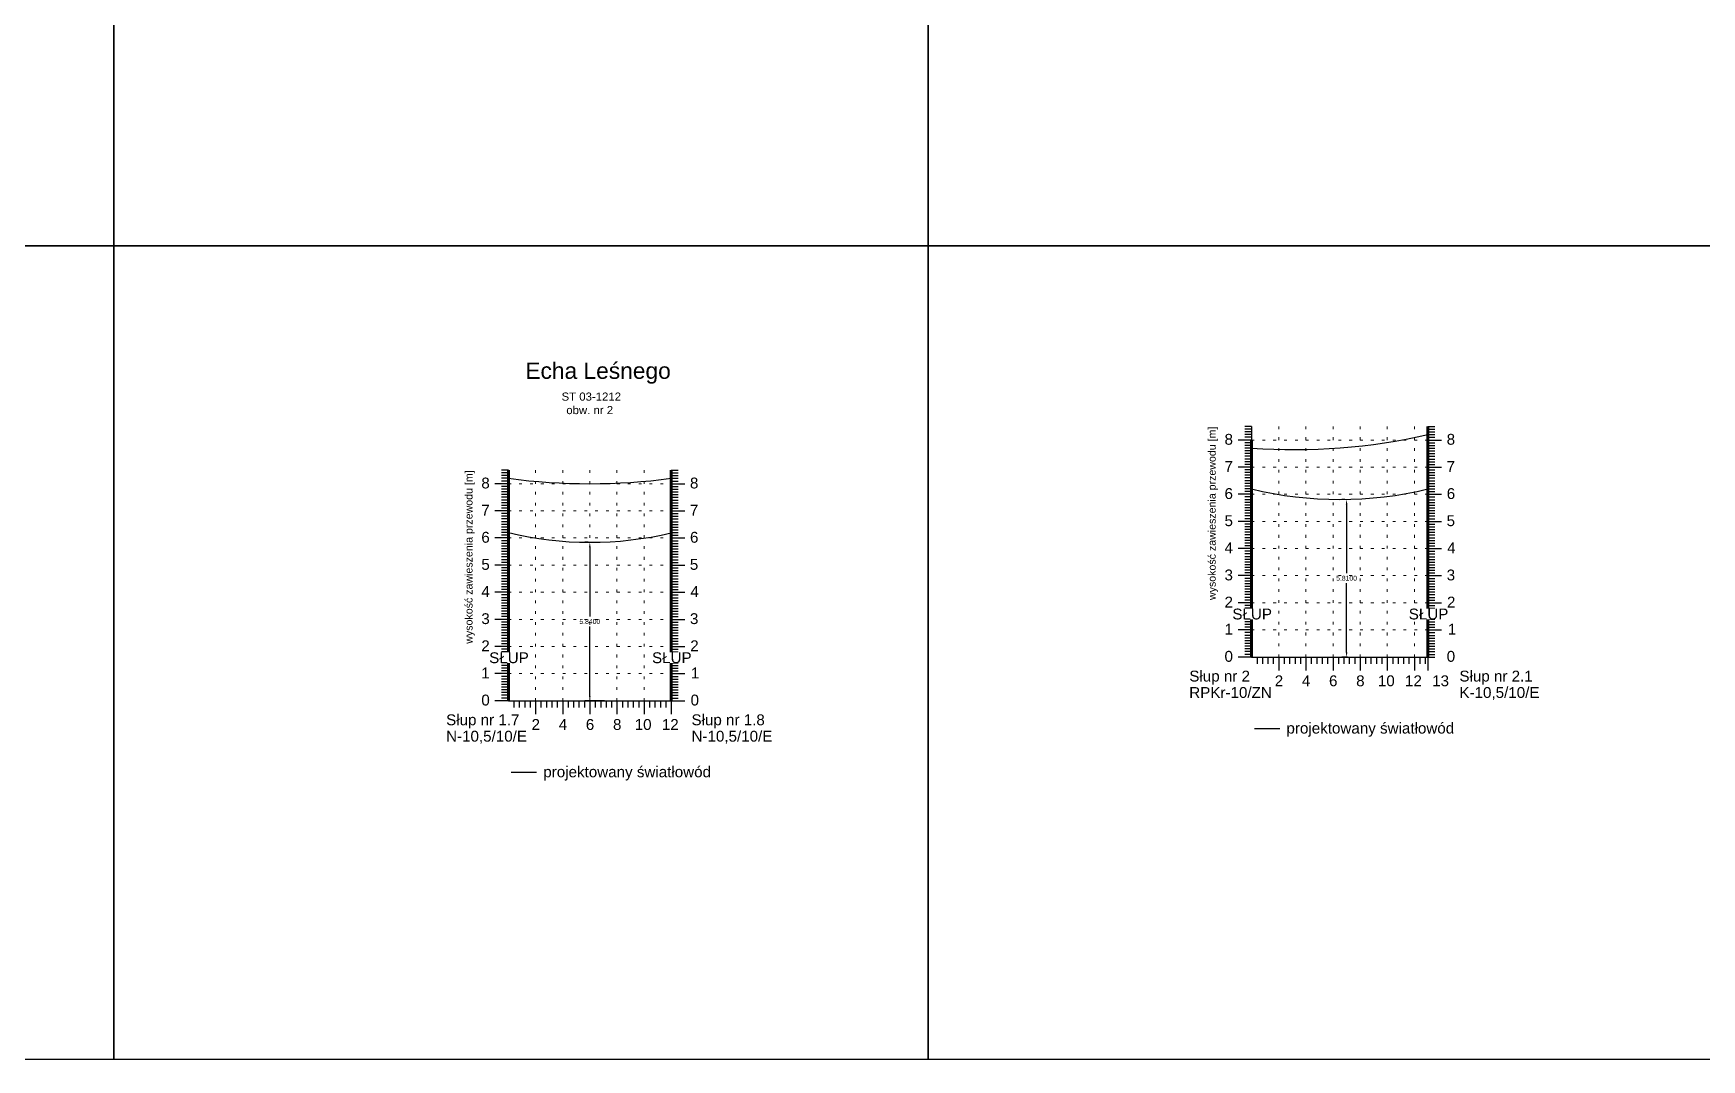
# Model space of a CAD drawing. Header units: metres. Extents: x -155 to 1812, y 681 to 886.
# Drawn here: x -8.4 to 53, y 800.5 to 838.4 of the extents above; entities that cross this region are included whole.
import ezdxf

# ---------------------------------------------------------------- set-up
doc = ezdxf.new("R2010")
doc.units = ezdxf.units.M
doc.header["$MEASUREMENT"] = 0
doc.linetypes.add('ACAD_ISO07W100', pattern=[3, 0, -3])
doc.styles.get("Standard").update_dxf_attribs({"font": 'arial.ttf'})
doc.dimstyles.get("Standard").update_dxf_attribs({"dimtxt": 0.18, "dimasz": 0.18, "dimexe": 0.18, "dimexo": 0.0625, "dimgap": 0.09, "dimtad": 0, "dimtih": 1, "dimtoh": 1, "dimdec": 4, "dimzin": 0, "dimdsep": 46, "dimtxsty": 'Standard', "dimcen": 0.09, "dimadec": 0, "dimazin": 0, "dimtfac": 1, "dimtdec": 4, "dimtofl": 0, "dimtmove": 0, "dimatfit": 3, "dimfxl": 1, "dimtolj": 1, "dimtzin": 0, "dimarcsym": 0})

# ---------------------------------------------------------------- blocks, each defined once
blk = doc.blocks.new('*D296')
at = {"color": 0, "lineweight": -2}
for p, q in [((12.013, 819.591), (11.896, 819.591)), ((12.076, 819.411), (12.076, 816.853)), ((12.076, 813.931), (12.076, 816.489)), ((12.614, 813.751), (11.896, 813.751))]:
    blk.add_line(p, q, dxfattribs=at)
at = {"color": 0}
for points in [[(12.106, 819.411), (12.046, 819.411), (12.076, 819.591)], [(12.046, 813.931), (12.106, 813.931), (12.076, 813.751)]]:
    blk.add_solid(points, dxfattribs=at)
at = {"layer": 'Defpoints', "color": 0}
for p in [(12.076, 819.591), (12.076, 813.751), (12.676, 813.751)]:
    blk.add_point(p, dxfattribs=at)
at = {"color": 0, "lineweight": 25, "insert": (12.076, 816.671), "char_height": 0.18, "attachment_point": 5}
blk.add_mtext('\\A1;5.8400', dxfattribs=at)
blk = doc.blocks.new('*D262')
at = {"color": 0, "lineweight": -2}
for p, q in [((39.897, 821.172), (39.78, 821.172)), ((39.96, 820.992), (39.96, 818.449)), ((39.96, 815.542), (39.96, 818.085)), ((39.997, 815.362), (39.78, 815.362))]:
    blk.add_line(p, q, dxfattribs=at)
at = {"color": 0}
for points in [[(39.99, 820.992), (39.93, 820.992), (39.96, 821.172)], [(39.93, 815.542), (39.99, 815.542), (39.96, 815.362)]]:
    blk.add_solid(points, dxfattribs=at)
at = {"layer": 'Defpoints', "color": 0}
for p in [(39.96, 821.172), (39.96, 815.362), (40.06, 815.362)]:
    blk.add_point(p, dxfattribs=at)
at = {"color": 0, "lineweight": 25, "insert": (39.96, 818.267), "char_height": 0.18, "attachment_point": 5}
blk.add_mtext('\\A1;5.8100', dxfattribs=at)

msp = doc.modelspace()

# ---------------------------------------------------------------- linework, layer by layer
for p, q in [((36.45987, 823.86233), (36.20987, 823.86233)), ((36.45987, 823.76233), (36.20987, 823.76233)), ((36.45987, 823.86233), (36.45987, 815.36233)), ((42.95987, 823.86233), (42.95987, 815.36233)), ((42.95987, 823.86233), (43.20987, 823.86233)), ((42.95987, 823.76233), (43.20987, 823.76233)), ((36.45987, 823.36233), (35.95987, 823.36233)), ((36.45987, 823.36233), (35.95987, 823.36233)), ((36.45987, 823.66233), (36.20987, 823.66233)), ((36.45987, 823.56233), (36.20987, 823.56233)), ((36.45987, 823.46233), (36.20987, 823.46233)), ((36.45987, 823.26233), (36.20987, 823.26233)), ((36.45987, 823.16233), (36.20987, 823.16233)), ((42.95987, 823.66233), (43.20987, 823.66233)), ((42.95987, 823.56233), (43.20987, 823.56233)), ((42.95987, 823.46233), (43.20987, 823.46233)), ((42.95987, 823.36233), (43.45987, 823.36233)), ((42.95987, 823.36233), (43.45987, 823.36233)), ((42.95987, 823.26233), (43.20987, 823.26233)), ((42.95987, 823.16233), (43.20987, 823.16233)), ((36.45987, 823.06233), (36.20987, 823.06233)), ((36.45987, 822.96233), (36.20987, 822.96233)), ((36.45987, 822.86233), (36.20987, 822.86233)), ((36.45987, 822.76233), (36.20987, 822.76233)), ((36.45987, 822.66233), (36.20987, 822.66233)), ((36.45987, 822.56233), (36.20987, 822.56233)), ((42.95987, 823.06233), (43.20987, 823.06233)), ((42.95987, 822.96233), (43.20987, 822.96233)), ((42.95987, 822.86233), (43.20987, 822.86233)), ((42.95987, 822.76233), (43.20987, 822.76233)), ((42.95987, 822.66233), (43.20987, 822.66233)), ((42.95987, 822.56233), (43.20987, 822.56233)), ((9.07619, 822.2512), (8.82619, 822.2512)), ((9.07619, 822.2512), (8.82619, 822.2512)), ((9.07619, 822.1512), (8.82619, 822.1512)), ((9.07619, 822.1512), (8.82619, 822.1512)), ((9.07619, 822.0512), (8.82619, 822.0512)), ((9.07619, 822.0512), (8.82619, 822.0512)), ((9.07619, 821.9512), (8.82619, 821.9512)), ((9.07619, 821.9512), (8.82619, 821.9512)), ((9.07619, 822.2512), (9.07619, 813.7512)), ((15.07619, 822.2512), (15.07619, 813.7512)), ((15.07619, 822.2512), (15.32619, 822.2512)), ((15.07619, 822.2512), (15.32619, 822.2512)), ((15.07619, 822.1512), (15.32619, 822.1512)), ((15.07619, 822.1512), (15.32619, 822.1512)), ((15.07619, 822.0512), (15.32619, 822.0512)), ((15.07619, 822.0512), (15.32619, 822.0512)), ((15.07619, 821.9512), (15.32619, 821.9512)), ((15.07619, 821.9512), (15.32619, 821.9512)), ((36.45987, 822.36233), (35.95987, 822.36233)), ((36.45987, 822.36233), (35.95987, 822.36233)), ((36.45987, 822.46233), (36.20987, 822.46233)), ((36.45987, 822.26233), (36.20987, 822.26233)), ((36.45987, 822.16233), (36.20987, 822.16233)), ((36.45987, 822.06233), (36.20987, 822.06233)), ((36.45987, 821.96233), (36.20987, 821.96233)), ((36.45987, 821.86233), (36.20987, 821.86233)), ((42.95987, 822.46233), (43.20987, 822.46233)), ((42.95987, 822.36233), (43.45987, 822.36233)), ((42.95987, 822.36233), (43.45987, 822.36233)), ((42.95987, 822.26233), (43.20987, 822.26233)), ((42.95987, 822.16233), (43.20987, 822.16233)), ((42.95987, 822.06233), (43.20987, 822.06233)), ((42.95987, 821.96233), (43.20987, 821.96233)), ((42.95987, 821.86233), (43.20987, 821.86233)), ((9.07619, 821.7512), (8.57619, 821.7512)), ((9.07619, 821.7512), (8.57619, 821.7512)), ((9.07619, 821.7512), (8.57619, 821.7512)), ((9.07619, 821.7512), (8.57619, 821.7512)), ((9.07619, 821.8512), (8.82619, 821.8512)), ((9.07619, 821.8512), (8.82619, 821.8512)), ((9.07619, 821.6512), (8.82619, 821.6512)), ((9.07619, 821.5512), (8.82619, 821.5512)), ((9.07619, 821.4512), (8.82619, 821.4512)), ((9.07619, 821.3512), (8.82619, 821.3512)), ((9.07619, 821.2512), (8.82619, 821.2512)), ((15.07619, 821.8512), (15.32619, 821.8512)), ((15.07619, 821.8512), (15.32619, 821.8512)), ((15.07619, 821.7512), (15.57619, 821.7512)), ((15.07619, 821.7512), (15.57619, 821.7512)), ((15.07619, 821.7512), (15.57619, 821.7512)), ((15.07619, 821.7512), (15.57619, 821.7512)), ((15.07619, 821.6512), (15.32619, 821.6512)), ((15.07619, 821.5512), (15.32619, 821.5512)), ((15.07619, 821.4512), (15.32619, 821.4512)), ((15.07619, 821.3512), (15.32619, 821.3512)), ((15.07619, 821.2512), (15.32619, 821.2512)), ((36.45987, 821.36233), (35.95987, 821.36233)), ((36.45987, 821.36233), (35.95987, 821.36233)), ((36.45987, 821.76233), (36.20987, 821.76233)), ((36.45987, 821.66233), (36.20987, 821.66233)), ((36.45987, 821.56233), (36.20987, 821.56233)), ((36.45987, 821.46233), (36.20987, 821.46233)), ((36.45987, 821.26233), (36.20987, 821.26233)), ((42.95987, 821.76233), (43.20987, 821.76233)), ((42.95987, 821.66233), (43.20987, 821.66233)), ((42.95987, 821.56233), (43.20987, 821.56233)), ((42.95987, 821.46233), (43.20987, 821.46233)), ((42.95987, 821.36233), (43.45987, 821.36233)), ((42.95987, 821.36233), (43.45987, 821.36233)), ((42.95987, 821.26233), (43.20987, 821.26233)), ((9.07619, 820.7512), (8.57619, 820.7512)), ((9.07619, 820.7512), (8.57619, 820.7512)), ((9.07619, 821.1512), (8.82619, 821.1512)), ((9.07619, 821.0512), (8.82619, 821.0512)), ((9.07619, 820.9512), (8.82619, 820.9512)), ((9.07619, 820.8512), (8.82619, 820.8512)), ((9.07619, 820.6512), (8.82619, 820.6512)), ((15.07619, 821.1512), (15.32619, 821.1512)), ((15.07619, 821.0512), (15.32619, 821.0512)), ((15.07619, 820.9512), (15.32619, 820.9512)), ((15.07619, 820.8512), (15.32619, 820.8512)), ((15.07619, 820.7512), (15.57619, 820.7512)), ((15.07619, 820.7512), (15.57619, 820.7512)), ((15.07619, 820.6512), (15.32619, 820.6512)), ((36.45987, 821.16233), (36.20987, 821.16233)), ((36.45987, 821.06233), (36.20987, 821.06233)), ((36.45987, 820.96233), (36.20987, 820.96233)), ((36.45987, 820.86233), (36.20987, 820.86233)), ((36.45987, 820.76233), (36.20987, 820.76233)), ((36.45987, 820.66233), (36.20987, 820.66233)), ((42.95987, 821.16233), (43.20987, 821.16233)), ((42.95987, 821.06233), (43.20987, 821.06233)), ((42.95987, 820.96233), (43.20987, 820.96233)), ((42.95987, 820.86233), (43.20987, 820.86233)), ((42.95987, 820.76233), (43.20987, 820.76233)), ((42.95987, 820.66233), (43.20987, 820.66233)), ((9.07619, 820.5512), (8.82619, 820.5512)), ((9.07619, 820.4512), (8.82619, 820.4512)), ((9.07619, 820.3512), (8.82619, 820.3512)), ((9.07619, 820.2512), (8.82619, 820.2512)), ((9.07619, 820.1512), (8.82619, 820.1512)), ((9.07619, 820.0512), (8.82619, 820.0512)), ((15.07619, 820.5512), (15.32619, 820.5512)), ((15.07619, 820.4512), (15.32619, 820.4512)), ((15.07619, 820.3512), (15.32619, 820.3512)), ((15.07619, 820.2512), (15.32619, 820.2512)), ((15.07619, 820.1512), (15.32619, 820.1512)), ((15.07619, 820.0512), (15.32619, 820.0512)), ((36.45987, 820.36233), (35.95987, 820.36233)), ((36.45987, 820.36233), (35.95987, 820.36233)), ((36.45987, 820.56233), (36.20987, 820.56233)), ((36.45987, 820.46233), (36.20987, 820.46233)), ((36.45987, 820.26233), (36.20987, 820.26233)), ((36.45987, 820.16233), (36.20987, 820.16233)), ((36.45987, 820.06233), (36.20987, 820.06233)), ((42.95987, 820.56233), (43.20987, 820.56233)), ((42.95987, 820.46233), (43.20987, 820.46233)), ((42.95987, 820.36233), (43.45987, 820.36233)), ((42.95987, 820.36233), (43.45987, 820.36233)), ((42.95987, 820.26233), (43.20987, 820.26233)), ((42.95987, 820.16233), (43.20987, 820.16233)), ((42.95987, 820.06233), (43.20987, 820.06233)), ((9.07619, 819.7512), (8.57619, 819.7512)), ((9.07619, 819.7512), (8.57619, 819.7512)), ((9.07619, 819.9512), (8.82619, 819.9512)), ((9.07619, 819.8512), (8.82619, 819.8512)), ((9.07619, 819.6512), (8.82619, 819.6512)), ((9.07619, 819.5512), (8.82619, 819.5512)), ((9.07619, 819.4512), (8.82619, 819.4512)), ((15.07619, 819.9512), (15.32619, 819.9512)), ((15.07619, 819.8512), (15.32619, 819.8512)), ((15.07619, 819.7512), (15.57619, 819.7512)), ((15.07619, 819.7512), (15.57619, 819.7512)), ((15.07619, 819.6512), (15.32619, 819.6512)), ((15.07619, 819.5512), (15.32619, 819.5512)), ((15.07619, 819.4512), (15.32619, 819.4512)), ((36.45987, 819.96233), (36.20987, 819.96233)), ((36.45987, 819.86233), (36.20987, 819.86233)), ((36.45987, 819.76233), (36.20987, 819.76233)), ((36.45987, 819.66233), (36.20987, 819.66233)), ((36.45987, 819.56233), (36.20987, 819.56233)), ((36.45987, 819.46233), (36.20987, 819.46233)), ((42.95987, 819.96233), (43.20987, 819.96233)), ((42.95987, 819.86233), (43.20987, 819.86233)), ((42.95987, 819.76233), (43.20987, 819.76233)), ((42.95987, 819.66233), (43.20987, 819.66233)), ((42.95987, 819.56233), (43.20987, 819.56233)), ((42.95987, 819.46233), (43.20987, 819.46233)), ((9.07619, 819.3512), (8.82619, 819.3512)), ((9.07619, 819.2512), (8.82619, 819.2512)), ((9.07619, 819.1512), (8.82619, 819.1512)), ((9.07619, 819.0512), (8.82619, 819.0512)), ((9.07619, 818.9512), (8.82619, 818.9512)), ((9.07619, 818.8512), (8.82619, 818.8512)), ((15.07619, 819.3512), (15.32619, 819.3512)), ((15.07619, 819.2512), (15.32619, 819.2512)), ((15.07619, 819.1512), (15.32619, 819.1512)), ((15.07619, 819.0512), (15.32619, 819.0512)), ((15.07619, 818.9512), (15.32619, 818.9512)), ((15.07619, 818.8512), (15.32619, 818.8512)), ((36.45987, 819.36233), (35.95987, 819.36233)), ((36.45987, 819.36233), (35.95987, 819.36233)), ((36.45987, 819.26233), (36.20987, 819.26233)), ((36.45987, 819.16233), (36.20987, 819.16233)), ((36.45987, 819.06233), (36.20987, 819.06233)), ((36.45987, 818.96233), (36.20987, 818.96233)), ((36.45987, 818.86233), (36.20987, 818.86233)), ((42.95987, 819.36233), (43.45987, 819.36233)), ((42.95987, 819.36233), (43.45987, 819.36233)), ((42.95987, 819.26233), (43.20987, 819.26233)), ((42.95987, 819.16233), (43.20987, 819.16233)), ((42.95987, 819.06233), (43.20987, 819.06233)), ((42.95987, 818.96233), (43.20987, 818.96233)), ((42.95987, 818.86233), (43.20987, 818.86233)), ((9.07619, 818.7512), (8.57619, 818.7512)), ((9.07619, 818.7512), (8.57619, 818.7512)), ((9.07619, 818.6512), (8.82619, 818.6512)), ((9.07619, 818.5512), (8.82619, 818.5512)), ((9.07619, 818.4512), (8.82619, 818.4512)), ((9.07619, 818.3512), (8.82619, 818.3512)), ((9.07619, 818.2512), (8.82619, 818.2512)), ((15.07619, 818.7512), (15.57619, 818.7512)), ((15.07619, 818.7512), (15.57619, 818.7512)), ((15.07619, 818.6512), (15.32619, 818.6512)), ((15.07619, 818.5512), (15.32619, 818.5512)), ((15.07619, 818.4512), (15.32619, 818.4512)), ((15.07619, 818.3512), (15.32619, 818.3512)), ((15.07619, 818.2512), (15.32619, 818.2512)), ((36.45987, 818.36233), (35.95987, 818.36233)), ((36.45987, 818.36233), (35.95987, 818.36233)), ((36.45987, 818.76233), (36.20987, 818.76233)), ((36.45987, 818.66233), (36.20987, 818.66233)), ((36.45987, 818.56233), (36.20987, 818.56233)), ((36.45987, 818.46233), (36.20987, 818.46233)), ((36.45987, 818.26233), (36.20987, 818.26233)), ((42.95987, 818.76233), (43.20987, 818.76233)), ((42.95987, 818.66233), (43.20987, 818.66233)), ((42.95987, 818.56233), (43.20987, 818.56233)), ((42.95987, 818.46233), (43.20987, 818.46233)), ((42.95987, 818.36233), (43.45987, 818.36233)), ((42.95987, 818.36233), (43.45987, 818.36233)), ((42.95987, 818.26233), (43.20987, 818.26233)), ((9.07619, 817.7512), (8.57619, 817.7512)), ((9.07619, 817.7512), (8.57619, 817.7512)), ((9.07619, 818.1512), (8.82619, 818.1512)), ((9.07619, 818.0512), (8.82619, 818.0512)), ((9.07619, 817.9512), (8.82619, 817.9512)), ((9.07619, 817.8512), (8.82619, 817.8512)), ((9.07619, 817.6512), (8.82619, 817.6512)), ((15.07619, 818.1512), (15.32619, 818.1512)), ((15.07619, 818.0512), (15.32619, 818.0512)), ((15.07619, 817.9512), (15.32619, 817.9512)), ((15.07619, 817.8512), (15.32619, 817.8512)), ((15.07619, 817.7512), (15.57619, 817.7512)), ((15.07619, 817.7512), (15.57619, 817.7512)), ((15.07619, 817.6512), (15.32619, 817.6512)), ((36.45987, 818.16233), (36.20987, 818.16233)), ((36.45987, 818.06233), (36.20987, 818.06233)), ((36.45987, 817.96233), (36.20987, 817.96233)), ((36.45987, 817.86233), (36.20987, 817.86233)), ((36.45987, 817.76233), (36.20987, 817.76233)), ((36.45987, 817.66233), (36.20987, 817.66233)), ((36.45987, 817.56233), (36.20987, 817.56233)), ((42.95987, 818.16233), (43.20987, 818.16233)), ((42.95987, 818.06233), (43.20987, 818.06233)), ((42.95987, 817.96233), (43.20987, 817.96233)), ((42.95987, 817.86233), (43.20987, 817.86233)), ((42.95987, 817.76233), (43.20987, 817.76233)), ((42.95987, 817.66233), (43.20987, 817.66233)), ((42.95987, 817.56233), (43.20987, 817.56233)), ((9.07619, 817.5512), (8.82619, 817.5512)), ((9.07619, 817.4512), (8.82619, 817.4512)), ((9.07619, 817.3512), (8.82619, 817.3512)), ((9.07619, 817.2512), (8.82619, 817.2512)), ((9.07619, 817.1512), (8.82619, 817.1512)), ((9.07619, 817.0512), (8.82619, 817.0512)), ((9.07619, 816.9512), (8.82619, 816.9512)), ((15.07619, 817.5512), (15.32619, 817.5512)), ((15.07619, 817.4512), (15.32619, 817.4512)), ((15.07619, 817.3512), (15.32619, 817.3512)), ((15.07619, 817.2512), (15.32619, 817.2512)), ((15.07619, 817.1512), (15.32619, 817.1512)), ((15.07619, 817.0512), (15.32619, 817.0512)), ((15.07619, 816.9512), (15.32619, 816.9512)), ((36.45987, 817.36233), (35.95987, 817.36233)), ((36.45987, 817.36233), (35.95987, 817.36233)), ((36.45987, 817.46233), (36.20987, 817.46233)), ((36.45987, 817.26233), (36.20987, 817.26233)), ((36.45987, 817.16233), (36.20987, 817.16233)), ((36.45987, 817.06233), (36.20987, 817.06233)), ((36.45987, 816.96233), (36.20987, 816.96233)), ((42.95987, 817.46233), (43.20987, 817.46233)), ((42.95987, 817.36233), (43.45987, 817.36233)), ((42.95987, 817.36233), (43.45987, 817.36233)), ((42.95987, 817.26233), (43.20987, 817.26233)), ((42.95987, 817.16233), (43.20987, 817.16233)), ((42.95987, 817.06233), (43.20987, 817.06233)), ((42.95987, 816.96233), (43.20987, 816.96233)), ((9.07619, 816.7512), (8.57619, 816.7512)), ((9.07619, 816.7512), (8.57619, 816.7512)), ((9.07619, 816.8512), (8.82619, 816.8512)), ((9.07619, 816.6512), (8.82619, 816.6512)), ((9.07619, 816.5512), (8.82619, 816.5512)), ((9.07619, 816.4512), (8.82619, 816.4512)), ((9.07619, 816.3512), (8.82619, 816.3512)), ((15.07619, 816.8512), (15.32619, 816.8512)), ((15.07619, 816.7512), (15.57619, 816.7512)), ((15.07619, 816.7512), (15.57619, 816.7512)), ((15.07619, 816.6512), (15.32619, 816.6512)), ((15.07619, 816.5512), (15.32619, 816.5512)), ((15.07619, 816.4512), (15.32619, 816.4512)), ((15.07619, 816.3512), (15.32619, 816.3512)), ((36.45987, 816.36233), (35.95987, 816.36233)), ((36.45987, 816.36233), (35.95987, 816.36233)), ((36.45987, 816.86233), (36.20987, 816.86233)), ((36.45987, 816.76233), (36.20987, 816.76233)), ((36.45987, 816.66233), (36.20987, 816.66233)), ((36.45987, 816.56233), (36.20987, 816.56233)), ((36.45987, 816.46233), (36.20987, 816.46233)), ((42.95987, 816.86233), (43.20987, 816.86233)), ((42.95987, 816.76233), (43.20987, 816.76233)), ((42.95987, 816.66233), (43.20987, 816.66233)), ((42.95987, 816.56233), (43.20987, 816.56233)), ((42.95987, 816.46233), (43.20987, 816.46233)), ((42.95987, 816.36233), (43.45987, 816.36233)), ((42.95987, 816.36233), (43.45987, 816.36233)), ((9.07619, 815.7512), (8.57619, 815.7512)), ((9.07619, 815.7512), (8.57619, 815.7512)), ((9.07619, 816.2512), (8.82619, 816.2512)), ((9.07619, 816.1512), (8.82619, 816.1512)), ((9.07619, 816.0512), (8.82619, 816.0512)), ((9.07619, 815.9512), (8.82619, 815.9512)), ((9.07619, 815.8512), (8.82619, 815.8512)), ((15.07619, 816.2512), (15.32619, 816.2512)), ((15.07619, 816.1512), (15.32619, 816.1512)), ((15.07619, 816.0512), (15.32619, 816.0512)), ((15.07619, 815.9512), (15.32619, 815.9512)), ((15.07619, 815.8512), (15.32619, 815.8512)), ((15.07619, 815.7512), (15.57619, 815.7512)), ((15.07619, 815.7512), (15.57619, 815.7512)), ((36.45987, 816.26233), (36.20987, 816.26233)), ((36.45987, 816.16233), (36.20987, 816.16233)), ((36.45987, 816.06233), (36.20987, 816.06233)), ((36.45987, 815.96233), (36.20987, 815.96233)), ((36.45987, 815.86233), (36.20987, 815.86233)), ((36.45987, 815.76233), (36.20987, 815.76233)), ((42.95987, 816.26233), (43.20987, 816.26233)), ((42.95987, 816.16233), (43.20987, 816.16233)), ((42.95987, 816.06233), (43.20987, 816.06233)), ((42.95987, 815.96233), (43.20987, 815.96233)), ((42.95987, 815.86233), (43.20987, 815.86233)), ((42.95987, 815.76233), (43.20987, 815.76233)), ((9.07619, 815.6512), (8.82619, 815.6512)), ((9.07619, 815.5512), (8.82619, 815.5512)), ((9.07619, 815.4512), (8.82619, 815.4512)), ((9.07619, 815.3512), (8.82619, 815.3512)), ((9.07619, 815.2512), (8.82619, 815.2512)), ((9.07619, 815.1512), (8.82619, 815.1512)), ((15.07619, 815.6512), (15.32619, 815.6512)), ((15.07619, 815.5512), (15.32619, 815.5512)), ((15.07619, 815.4512), (15.32619, 815.4512)), ((15.07619, 815.3512), (15.32619, 815.3512)), ((15.07619, 815.2512), (15.32619, 815.2512)), ((15.07619, 815.1512), (15.32619, 815.1512)), ((36.45987, 815.36233), (35.95987, 815.36233)), ((36.45987, 815.66233), (36.20987, 815.66233)), ((36.45987, 815.56233), (36.20987, 815.56233)), ((36.45987, 815.46233), (36.20987, 815.46233)), ((36.45987, 815.36233), (36.20987, 815.36233)), ((36.45987, 815.36233), (42.95987, 815.36233)), ((36.65987, 815.36233), (36.65987, 815.11233)), ((36.85987, 815.36233), (36.85987, 815.11233)), ((37.05987, 815.36233), (37.05987, 815.11233)), ((37.25987, 815.36233), (37.25987, 815.11233)), ((37.45987, 815.36233), (37.45987, 814.86233)), ((37.65987, 815.36233), (37.65987, 815.11233)), ((37.85987, 815.36233), (37.85987, 815.11233)), ((38.05987, 815.36233), (38.05987, 815.11233)), ((38.25987, 815.36233), (38.25987, 815.11233)), ((38.45987, 815.36233), (38.45987, 814.86233)), ((38.65987, 815.36233), (38.65987, 815.11233)), ((38.85987, 815.36233), (38.85987, 815.11233)), ((39.05987, 815.36233), (39.05987, 815.11233)), ((39.25987, 815.36233), (39.25987, 815.11233)), ((39.45987, 815.36233), (39.45987, 814.86233)), ((39.65987, 815.36233), (39.65987, 815.11233)), ((39.85987, 815.36233), (39.85987, 815.11233)), ((40.05987, 815.36233), (40.05987, 815.11233)), ((40.25987, 815.36233), (40.25987, 815.11233)), ((40.45987, 815.36233), (40.45987, 814.86233)), ((40.65987, 815.36233), (40.65987, 815.11233)), ((40.85987, 815.36233), (40.85987, 815.11233)), ((41.05987, 815.36233), (41.05987, 815.11233)), ((41.25987, 815.36233), (41.25987, 815.11233)), ((41.45987, 815.36233), (41.45987, 814.86233)), ((41.65987, 815.36233), (41.65987, 815.11233)), ((41.85987, 815.36233), (41.85987, 815.11233)), ((42.05987, 815.36233), (42.05987, 815.11233)), ((42.25987, 815.36233), (42.25987, 815.11233)), ((42.45987, 815.36233), (42.45987, 814.86233)), ((42.65987, 815.36233), (42.65987, 815.11233)), ((42.85987, 815.36233), (42.85987, 815.11233)), ((42.95987, 815.66233), (43.20987, 815.66233)), ((42.95987, 815.56233), (43.20987, 815.56233)), ((42.95987, 815.46233), (43.20987, 815.46233)), ((42.95987, 815.36233), (42.95987, 814.86233)), ((42.95987, 815.36233), (43.20987, 815.36233)), ((9.07619, 814.7512), (8.57619, 814.7512)), ((9.07619, 814.7512), (8.57619, 814.7512)), ((9.07619, 815.0512), (8.82619, 815.0512)), ((9.07619, 814.9512), (8.82619, 814.9512)), ((9.07619, 814.8512), (8.82619, 814.8512)), ((9.07619, 814.6512), (8.82619, 814.6512)), ((9.07619, 814.5512), (8.82619, 814.5512)), ((15.07619, 815.0512), (15.32619, 815.0512)), ((15.07619, 814.9512), (15.32619, 814.9512)), ((15.07619, 814.8512), (15.32619, 814.8512)), ((15.07619, 814.7512), (15.57619, 814.7512)), ((15.07619, 814.7512), (15.57619, 814.7512)), ((15.07619, 814.6512), (15.32619, 814.6512)), ((15.07619, 814.5512), (15.32619, 814.5512)), ((9.07619, 814.4512), (8.82619, 814.4512)), ((9.07619, 814.3512), (8.82619, 814.3512)), ((9.07619, 814.2512), (8.82619, 814.2512)), ((9.07619, 814.1512), (8.82619, 814.1512)), ((9.07619, 814.0512), (8.82619, 814.0512)), ((9.07619, 813.9512), (8.82619, 813.9512)), ((15.07619, 814.4512), (15.32619, 814.4512)), ((15.07619, 814.3512), (15.32619, 814.3512)), ((15.07619, 814.2512), (15.32619, 814.2512)), ((15.07619, 814.1512), (15.32619, 814.1512)), ((15.07619, 814.0512), (15.32619, 814.0512)), ((15.07619, 813.9512), (15.32619, 813.9512)), ((9.07619, 813.7512), (8.57619, 813.7512)), ((9.07619, 813.8512), (8.82619, 813.8512)), ((9.07619, 813.7512), (8.82619, 813.7512)), ((9.07619, 813.7512), (15.07619, 813.7512)), ((9.27619, 813.7512), (9.27619, 813.5012)), ((9.47619, 813.7512), (9.47619, 813.5012)), ((9.67619, 813.7512), (9.67619, 813.5012)), ((9.87619, 813.7512), (9.87619, 813.5012)), ((10.07619, 813.7512), (10.07619, 813.2512)), ((10.27619, 813.7512), (10.27619, 813.5012)), ((10.47619, 813.7512), (10.47619, 813.5012)), ((10.67619, 813.7512), (10.67619, 813.5012)), ((10.87619, 813.7512), (10.87619, 813.5012)), ((11.07619, 813.7512), (11.07619, 813.2512)), ((11.27619, 813.7512), (11.27619, 813.5012)), ((11.47619, 813.7512), (11.47619, 813.5012)), ((11.67619, 813.7512), (11.67619, 813.5012)), ((11.87619, 813.7512), (11.87619, 813.5012)), ((12.07619, 813.7512), (12.07619, 813.2512)), ((12.27619, 813.7512), (12.27619, 813.5012)), ((12.47619, 813.7512), (12.47619, 813.5012)), ((12.67619, 813.7512), (12.67619, 813.5012)), ((12.87619, 813.7512), (12.87619, 813.5012)), ((13.07619, 813.7512), (13.07619, 813.2512)), ((13.27619, 813.7512), (13.27619, 813.5012)), ((13.47619, 813.7512), (13.47619, 813.5012)), ((13.67619, 813.7512), (13.67619, 813.5012)), ((13.87619, 813.7512), (13.87619, 813.5012)), ((14.07619, 813.7512), (14.07619, 813.2512)), ((14.27619, 813.7512), (14.27619, 813.5012)), ((14.47619, 813.7512), (14.47619, 813.5012)), ((14.67619, 813.7512), (14.67619, 813.5012)), ((14.87619, 813.7512), (14.87619, 813.5012)), ((15.07619, 813.8512), (15.32619, 813.8512)), ((15.07619, 813.7512), (15.07619, 813.2512)), ((15.07619, 813.7512), (15.57619, 813.7512)), ((15.07619, 813.7512), (15.32619, 813.7512))]:
    msp.add_line(p, q)
at = {"linetype": 'ACAD_ISO07W100', "lineweight": 15, "ltscale": 0.1}
for p, q in [((37.45987, 815.36233), (37.45987, 823.86233)), ((38.45987, 815.36233), (38.45987, 823.86233)), ((39.45987, 815.36233), (39.45987, 823.86233)), ((40.45987, 815.36233), (40.45987, 823.86233)), ((41.45987, 815.36233), (41.45987, 823.86233)), ((42.45987, 815.36233), (42.45987, 823.86233)), ((42.45987, 815.36233), (42.45987, 823.86233)), ((42.95987, 815.36233), (42.95987, 823.86233)), ((42.95987, 815.36233), (42.95987, 823.86233)), ((36.45987, 823.36233), (42.95987, 823.36233)), ((10.07619, 813.7512), (10.07619, 822.2512)), ((11.07619, 813.7512), (11.07619, 822.2512)), ((12.07619, 813.7512), (12.07619, 822.2512)), ((13.07619, 813.7512), (13.07619, 822.2512)), ((14.07619, 813.7512), (14.07619, 822.2512)), ((15.07619, 813.7512), (15.07619, 822.2512)), ((15.07619, 813.7512), (15.07619, 822.2512)), ((15.07619, 813.7512), (15.07619, 822.2512)), ((15.07619, 813.7512), (15.07619, 822.2512)), ((36.45987, 822.36233), (42.95987, 822.36233)), ((9.07619, 821.7512), (15.07619, 821.7512)), ((36.45987, 821.36233), (42.95987, 821.36233)), ((9.07619, 820.7512), (15.07619, 820.7512)), ((36.45987, 820.36233), (42.95987, 820.36233)), ((9.07619, 819.7512), (15.07619, 819.7512)), ((36.45987, 819.36233), (42.95987, 819.36233)), ((9.07619, 818.7512), (15.07619, 818.7512)), ((36.45987, 818.36233), (42.95987, 818.36233)), ((9.07619, 817.7512), (15.07619, 817.7512)), ((36.45987, 817.36233), (42.95987, 817.36233)), ((9.07619, 816.7512), (15.07619, 816.7512)), ((36.45987, 816.36233), (42.95987, 816.36233)), ((9.07619, 815.7512), (15.07619, 815.7512)), ((35.95987, 815.36233), (42.95987, 815.36233)), ((9.07619, 814.7512), (15.07619, 814.7512)), ((9.07619, 813.7512), (15.07619, 813.7512))]:
    msp.add_line(p, q, dxfattribs=at)
at = {"lineweight": 100}
for p, q in [((42.95987, 823.86233), (42.95987, 815.36233)), ((36.45987, 823.36233), (36.45987, 815.36233)), ((9.07619, 822.2512), (9.07619, 813.7512)), ((15.07619, 822.2512), (15.07619, 813.7512))]:
    msp.add_line(p, q, dxfattribs=at)
at = {"color": 3, "lineweight": 25}
for p, q in [((36.56542, 812.73211), (37.496, 812.73211)), ((9.18174, 811.12099), (10.11233, 811.12099))]:
    msp.add_line(p, q, dxfattribs=at)
at = {"lineweight": 25}
for points in [[(-35.45729, 860.52182), (-5.45729, 860.52182), (-5.45729, 830.52182), (-35.45729, 830.52182), (-35.45729, 860.52182)], [(-5.45729, 860.52182), (24.54271, 860.52182), (24.54271, 830.52182), (-5.45729, 830.52182), (-5.45729, 860.52182)], [(24.54271, 860.52182), (54.54271, 860.52182), (54.54271, 830.52182), (24.54271, 830.52182), (24.54271, 860.52182)], [(-35.45729, 830.52182), (-5.45729, 830.52182), (-5.45729, 800.52182), (-35.45729, 800.52182), (-35.45729, 830.52182)], [(-5.45729, 830.52182), (24.54271, 830.52182), (24.54271, 800.52182), (-5.45729, 800.52182), (-5.45729, 830.52182)]]:
    msp.add_lwpolyline(points, dxfattribs=at)
at = {"lineweight": 30}
for centre, radius, start, end in [((38.0195, 845.28714), 22.27946, 265.9858381, 282.8115727), ((12.07619, 844.31227), 22.56141, 262.3587264, 277.6412736)]:
    msp.add_arc(centre, radius, start, end, dxfattribs=at)
at = {"color": 3, "lineweight": 30}
for centre, radius, start, end in [((39.70987, 834.82887), 13.65883, 256.2349294, 283.7650706), ((12.09765, 832.45006), 12.85887, 256.410084, 283.3932253)]:
    msp.add_arc(centre, radius, start, end, dxfattribs=at)

# ---------------------------------------------------------------- texts
for s, height, p in [('Echa Leśnego', 0.6, (9.6997, 825.61718)), ('ST 03-1212', 0.3, (11.03551, 824.81322)), ('obw. nr 2', 0.3, (11.20971, 824.31551)), ('8', 0.4, (35.46261, 823.18824)), ('8', 0.4, (43.64826, 823.18824)), ('7', 0.4, (35.46261, 822.18824)), ('7', 0.4, (43.64525, 822.18824)), ('8', 0.4, (8.07893, 821.57711)), ('8', 0.4, (15.76458, 821.57711)), ('6', 0.4, (35.46261, 821.18824)), ('6', 0.4, (43.65098, 821.18824)), ('7', 0.4, (8.07893, 820.57711)), ('7', 0.4, (15.76158, 820.57711)), ('5', 0.4, (35.46261, 820.18824)), ('5', 0.4, (43.64553, 820.18824)), ('6', 0.4, (8.07893, 819.57711)), ('6', 0.4, (15.76731, 819.57711)), ('4', 0.4, (35.46261, 819.18824)), ('4', 0.4, (43.66626, 819.18824)), ('5', 0.4, (8.07893, 818.57711)), ('5', 0.4, (15.76185, 818.57711)), ('3', 0.4, (35.46261, 818.18824)), ('3', 0.4, (43.64826, 818.18824)), ('4', 0.4, (8.07893, 817.57711)), ('4', 0.4, (15.78259, 817.57711)), ('2', 0.4, (35.46261, 817.18824)), ('2', 0.4, (43.65944, 817.18824)), ('3', 0.4, (8.07893, 816.57711)), ('3', 0.4, (15.76458, 816.57711)), ('1', 0.4, (35.46261, 816.18824)), ('1', 0.4, (43.68809, 816.18824)), ('2', 0.4, (8.07893, 815.57711)), ('2', 0.4, (15.77577, 815.57711)), ('0', 0.4, (35.46261, 815.18824)), ('0', 0.4, (43.64989, 815.18824)), ('1', 0.4, (8.07893, 814.57711)), ('1', 0.4, (15.80442, 814.57711)), ('Słup nr 2', 0.4, (34.16462, 814.46041)), ('2', 0.4, (37.31305, 814.28665)), ('4', 0.4, (38.31305, 814.28665)), ('6', 0.4, (39.31305, 814.28665)), ('8', 0.4, (40.31305, 814.28665)), ('10', 0.4, (41.11305, 814.28665)), ('12', 0.4, (42.11305, 814.28665)), ('13', 0.4, (43.11305, 814.28665)), ('Słup nr 2.1', 0.4, (44.11782, 814.46041)), ('0', 0.4, (8.07893, 813.57711)), ('0', 0.4, (15.78829, 813.57711)), ('RPKr-10/ZN', 0.4, (34.16297, 813.85553)), ('K-10,5/10/E', 0.4, (44.11782, 813.85553)), ('Słup nr 1.7', 0.4, (6.78094, 812.84929)), ('Słup nr 1.8', 0.4, (15.82171, 812.84929)), ('N-10,5/10/E', 0.4, (6.7793, 812.2444)), ('2', 0.4, (9.92938, 812.67553)), ('4', 0.4, (10.92938, 812.67553)), ('6', 0.4, (11.92938, 812.67553)), ('8', 0.4, (12.92938, 812.67553)), ('10', 0.4, (13.72938, 812.67553)), ('12', 0.4, (14.72938, 812.67553)), ('N-10,5/10/E', 0.4, (15.82171, 812.2444)), ('projektowany światłowód', 0.4, (37.74476, 812.54235)), ('projektowany światłowód', 0.4, (10.36109, 810.93122))]:
    msp.add_text(s, height=height).set_placement(p)

# ---------------------------------------------------------------- dimensions: what is measured, and where the dimension line sits
at = {"lineweight": 25}
for base, p1, p2, picture, middle in [((39.95987, 815.36233), (39.95987, 821.17233), (40.05987, 815.36233), '*D262', (39.95987, 818.26733)), ((12.07558, 813.7512), (12.07558, 819.59121), (12.67619, 813.7512), '*D296', (12.07558, 816.6712))]:
    dim = msp.add_linear_dim(base=base, p1=p1, p2=p2, angle=90, dimstyle='Standard', dxfattribs=at)
    dim.commit()
    dim.dimension.update_dxf_attribs({"geometry": picture, "text_midpoint": middle})

# ---------------------------------------------------------------- next in the draw order: texts
at = {"lineweight": 18, "char_height": 0.28, "attachment_point": 1, "rotation": 90, "bg_fill": 3, "box_fill_scale": 1, "bg_fill_color": 256, "bg_fill_transparency": 0}
for insert in [(34.8571, 817.46444), (7.47342, 815.85331)]:
    msp.add_mtext_dynamic_manual_height_columns('wysokość zawieszenia przewodu [m]', width=9.2804774, gutter_width=2, heights=[-0.36385], dxfattribs=dict(at, insert=insert))
at = {"lineweight": 18, "char_height": 0.4, "attachment_point": 1, "bg_fill": 3, "box_fill_scale": 1, "bg_fill_color": 256, "bg_fill_transparency": 0}
for insert in [(35.75176, 817.14853), (42.25176, 817.14853), (8.36809, 815.53741), (14.36809, 815.53741)]:
    msp.add_mtext_dynamic_manual_height_columns('SŁUP', width=1.5368437, gutter_width=2, heights=[-0.41364], dxfattribs=dict(at, insert=insert))

# ---------------------------------------------------------------- next in the draw order: linework, layer by layer
at = {"lineweight": 25}
msp.add_lwpolyline([(24.54271, 830.52182), (54.54271, 830.52182), (54.54271, 800.52182), (24.54271, 800.52182), (24.54271, 830.52182)], dxfattribs=at)

doc.saveas('drawing.dxf')
